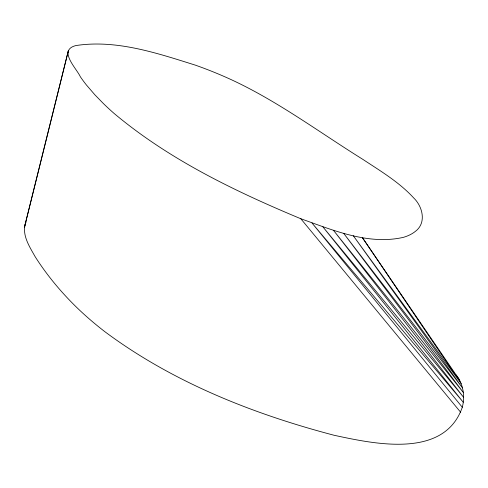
<?xml version="1.0" encoding="UTF-8"?>
<svg xmlns="http://www.w3.org/2000/svg" width="488" height="488" viewBox="0 0 488 488"><rect width="100%" height="100%" fill="white"/><g stroke="black" fill="none" stroke-linecap="round" stroke-linejoin="round"><path stroke-width="0.73" d="M26.004 222.016C21.063 234.063 29.426 246.452 35.124 256.651C46.519 274.591 60.152 291.074 75.262 306.006A479.094 276.604 0 0 0 104.981 331.779C172.752 382.226 252.93 413.952 334.176 435.284C374.638 444.001 444.226 459.098 462.301 407.266A119.78 69.156 0 0 0 463.332 392.492C462.514 386.154 460.202 379.914 456.115 374.943M300.809 218.746C333.335 230.287 368.446 245.354 403.527 237.314A32.525 18.776 0 0 0 415.44 231.312C426.701 222.906 422.663 206.54 413.757 198.012C399.233 182.158 380.524 171.044 362.736 159.301C319.079 132.126 277.581 100.998 230.684 79.404A356.155 205.625 0 0 0 195.438 65.166C157.142 53.162 116.382 39.327 75.793 45.579C57.755 50.191 76.415 68.198 80.331 76.726A273.725 158.033 0 0 0 86.425 84.997L94.922 94.855L103.383 103.535A407.858 235.478 0 0 0 114.125 113.46C169.19 159.637 234.893 191.253 300.809 218.746L460.66 412.262M462.301 407.266L311.978 222.992L463.271 402.258L322.891 226.859L463.6 397.305L333.463 230.305L463.332 392.492L343.619 233.276L462.502 387.899L353.281 235.728L461.148 383.592L362.377 237.613L459.306 379.64M68.424 50.404L24.491 227.054L68.424 50.404"/></g></svg>
